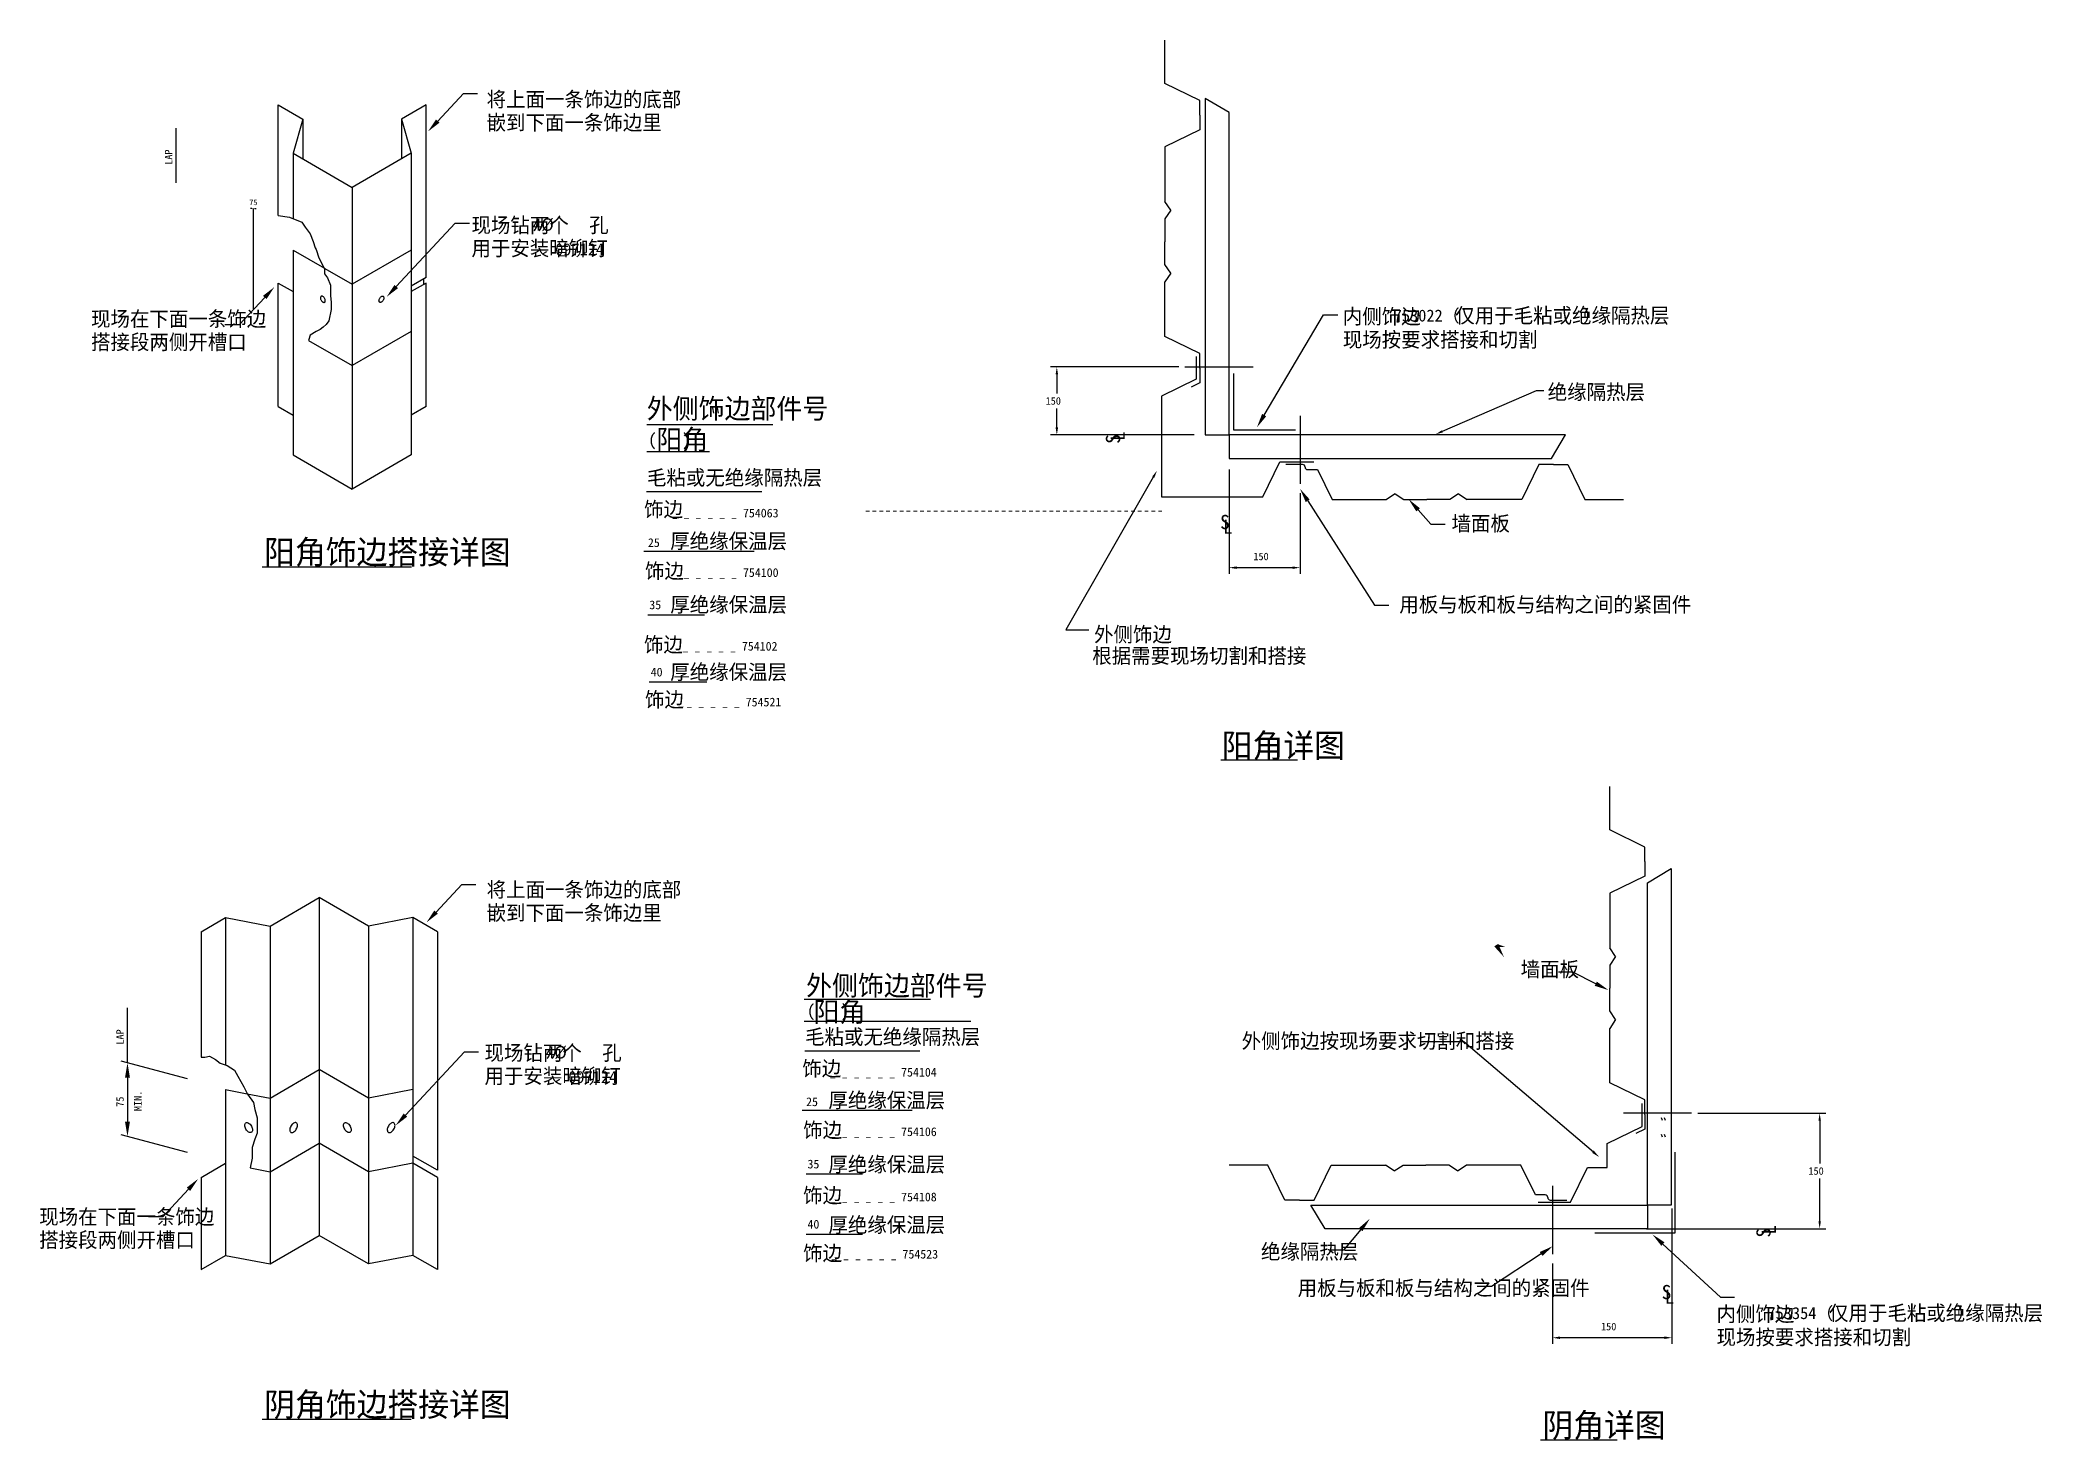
# Model space of a CAD drawing. Header units: metres. Extents: x 66 to 428, y 35 to 288.
import ezdxf

# ---------------------------------------------------------------- set-up
doc = ezdxf.new("R2010")
doc.units = ezdxf.units.M
for name, color, linetype in [('CALL', 1, 'Continuous'), ('DIMS', 5, 'Continuous'), ('ENGLISH', 2, 'Continuous'), ('FRENCH', 6, 'Continuous'), ('GERMAN', 3, 'Continuous')]:
    doc.layers.add(name, color=color, linetype=linetype)
doc.dimstyles.get("Standard").update_dxf_attribs({"dimtxt": 2.5, "dimasz": 2.5, "dimexe": 1.25, "dimexo": 0.625, "dimtad": 1, "dimcen": 2.5, "dimazin": 3, "dimtfac": 1, "dimtmove": 0, "dimatfit": 3})

# ---------------------------------------------------------------- blocks, each defined once
blk = doc.blocks.new('_CLOSEDFILLED')
at = {"color": 0, "linetype": 'BYBLOCK'}
blk.add_solid([(-1, 0.2), (0, 0), (-1, -0.2)], dxfattribs=at)
blk = doc.blocks.new('*D1')
for p, q in [((103.96, 257.95), (103.71, 257.95)), ((104.21, 254.53), (104.21, 257.95)), ((104.21, 239.83), (104.21, 257.95)), ((104.21, 257.95), (104.21, 257.95)), ((104.46, 257.95), (104.71, 257.95))]:
    blk.add_line(p, q)
at = {"layer": 'Defpoints'}
for p in [(104.21, 257.95), (104.21, 254.53), (104.21, 239.83)]:
    blk.add_point(p, dxfattribs=at)
at = {"xscale": 0.25, "yscale": 0.25}
blk.add_blockref('_CLOSEDFILLED', (104.21, 257.95), dxfattribs=at)
at = {"xscale": 0.25, "yscale": 0.25, "rotation": 180}
blk.add_blockref('_CLOSEDFILLED', (104.21, 257.95), dxfattribs=at)
at = {"insert": (104.21, 259.075), "char_height": 1, "attachment_point": 5}
blk.add_mtext('75', dxfattribs=at)

msp = doc.modelspace()

# ---------------------------------------------------------------- linework, layer by layer
for p, q in [((269.21, 280.6), (269.21, 288.48)), ((275.54, 277.51), (269.21, 280.6)), ((108.72, 256.73), (108.72, 276.73)), ((108.72, 276.73), (113.18, 274.16)), ((135.47, 276.73), (131.01, 274.16)), ((135.47, 245.48), (135.47, 276.73)), ((137.59, 273.8), (142.23, 278.78)), ((142.23, 278.78), (144.81, 278.78)), ((275.54, 274.87), (275.54, 277.51)), ((90.23, 262.61), (90.23, 272.55)), ((113.18, 274.16), (111.39, 267.98)), ((113.18, 274.16), (113.18, 266.95)), ((131.01, 274.16), (132.8, 267.98)), ((131.01, 274.16), (131.01, 266.95)), ((275.54, 272.22), (269.21, 269.14)), ((275.54, 274.87), (275.54, 272.22)), ((269.21, 269.14), (269.21, 259.27)), ((111.39, 267.98), (111.39, 256.13)), ((111.39, 267.98), (122.1, 261.8)), ((132.8, 267.98), (122.1, 261.8)), ((132.8, 267.98), (132.8, 235.73)), ((122.1, 261.8), (122.1, 207.18)), ((270.26, 257.7), (269.21, 259.27)), ((270.26, 257.7), (269.21, 256.12)), ((130.07, 243.84), (140.75, 255.3)), ((140.75, 255.3), (143.33, 255.3)), ((269.21, 256.12), (269.21, 251.97)), ((111.39, 250.44), (117.07, 247.16)), ((111.39, 250.44), (111.39, 235.73)), ((132.8, 250.44), (122.1, 244.26)), ((269.21, 247.82), (269.21, 251.97)), ((117.13, 247.12), (122.1, 244.26)), ((270.26, 246.25), (269.21, 247.82)), ((108.72, 244.48), (111.39, 242.94)), ((108.72, 222.12), (108.72, 244.48)), ((135.47, 245.48), (132.8, 243.93)), ((135.47, 244.48), (132.8, 242.94)), ((135.05, 244.24), (135.05, 245.23)), ((135.47, 222.12), (135.47, 244.48)), ((270.26, 246.25), (269.21, 244.68)), ((269.21, 234.81), (269.21, 244.68)), ((106.28, 241.88), (101.63, 236.9)), ((101.63, 236.9), (99.06, 236.9)), ((111.39, 235.73), (111.39, 213.36)), ((132.8, 235.73), (122.1, 229.55)), ((132.8, 235.73), (132.8, 213.36)), ((287.17, 220.57), (297.93, 238.73)), ((297.93, 238.73), (300.51, 238.73)), ((114.22, 234.1), (122.1, 229.55)), ((275.54, 231.72), (269.21, 234.81)), ((271.7, 229.3), (248.52, 229.3)), ((272.83, 229.3), (285.17, 229.3)), ((275.54, 229.08), (275.54, 231.72)), ((275.54, 229.08), (275.54, 226.44)), ((249.64, 227.94), (249.64, 224.49)), ((275.54, 226.44), (273.93, 225.65)), ((108.72, 222.12), (111.39, 220.57)), ((135.47, 222.12), (132.8, 220.57)), ((249.64, 218.33), (249.64, 221.78)), ((293.68, 220.43), (293.68, 208.1)), ((274.53, 216.98), (248.52, 216.98)), ((111.39, 213.36), (122.1, 207.18)), ((132.8, 213.36), (122.1, 207.18)), ((280.81, 210.7), (280.81, 191.82)), ((294.13, 211.62), (291.1, 211.62)), ((295.01, 210.7), (296.81, 210.7)), ((296.81, 210.7), (299.45, 205.29)), ((336.86, 211.62), (333.78, 205.29)), ((339.51, 211.62), (336.86, 211.62)), ((339.51, 211.62), (342.15, 211.62)), ((342.15, 211.62), (345.24, 205.29)), ((293.68, 206.41), (293.68, 191.82)), ((295.05, 205.06), (307.17, 186.15)), ((299.45, 205.29), (309.32, 205.29)), ((310.89, 206.34), (309.32, 205.29)), ((310.89, 206.34), (312.46, 205.29)), ((312.46, 205.29), (316.61, 205.29)), ((315.04, 203.41), (317.35, 200.82)), ((320.76, 205.29), (316.61, 205.29)), ((322.34, 206.34), (320.76, 205.29)), ((322.34, 206.34), (323.91, 205.29)), ((333.78, 205.29), (323.91, 205.29)), ((345.24, 205.29), (352.24, 205.29)), ((317.35, 200.82), (319.92, 200.82)), ((282.17, 192.95), (292.33, 192.95)), ((307.17, 186.15), (309.75, 186.15)), ((251.26, 181.7), (255.43, 181.7)), ((349.74, 145.46), (349.74, 153.34)), ((356.07, 142.37), (349.74, 145.46)), ((356.07, 139.73), (356.07, 142.37)), ((356.07, 139.73), (356.07, 137.09)), ((137.29, 130.59), (141.93, 135.57)), ((141.93, 135.57), (144.51, 135.57)), ((356.07, 137.09), (349.74, 134)), ((107.23, 128.06), (116.15, 133.21)), ((125.07, 128.06), (116.15, 133.21)), ((116.15, 133.21), (116.15, 72.04)), ((349.74, 134), (349.74, 124.13)), ((94.74, 127.03), (99.2, 129.6)), ((94.74, 127.03), (94.74, 104.31)), ((99.2, 129.6), (99.2, 102.91)), ((99.2, 129.6), (107.23, 128.06)), ((107.23, 128.06), (107.23, 66.89)), ((133.09, 129.6), (125.07, 128.06)), ((125.07, 128.06), (125.07, 66.89)), ((137.55, 127.03), (133.09, 129.6)), ((133.09, 129.6), (133.09, 68.43)), ((137.55, 127.03), (137.55, 83.84)), ((350.78, 122.56), (349.74, 124.13)), ((343.05, 119.69), (340.47, 119.69)), ((347.2, 117.61), (343.05, 119.69)), ((350.78, 122.56), (349.74, 120.99)), ((349.74, 120.99), (349.74, 116.84)), ((349.74, 112.68), (349.74, 116.84)), ((81.43, 103.3), (81.43, 113.24)), ((350.78, 111.11), (349.74, 112.68)), ((350.78, 111.11), (349.74, 109.54)), ((349.74, 99.67), (349.74, 109.54)), ((131.74, 93.83), (142.41, 105.29)), ((142.41, 105.29), (144.99, 105.29)), ((323.32, 107.08), (315.41, 107.08)), ((92.29, 100.39), (80.3, 103.6)), ((94.74, 104.31), (95.41, 104.31)), ((95.41, 104.31), (96.27, 104.53)), ((96.27, 104.53), (97.34, 103.88)), ((97.34, 103.88), (98.2, 103.24)), ((98.2, 103.24), (99.5, 102.81)), ((99.5, 102.81), (100.79, 101.95)), ((100.79, 101.95), (101.43, 100.87)), ((107.23, 96.92), (116.15, 102.07)), ((125.07, 96.92), (116.15, 102.07)), ((81.43, 100.59), (81.43, 92.67)), ((99.2, 98.47), (103.12, 97.71)), ((99.2, 98.47), (99.2, 68.43)), ((101.43, 100.87), (102.51, 98.94)), ((133.09, 98.47), (125.07, 96.92)), ((356.07, 96.58), (349.74, 99.67)), ((103.12, 97.71), (107.23, 96.92)), ((103.16, 97.65), (104.23, 96.14)), ((104.23, 96.14), (104.45, 94.85)), ((104.45, 94.85), (104.88, 93.35)), ((356.07, 93.94), (356.07, 96.58)), ((104.88, 93.35), (104.88, 92.27)), ((104.88, 92.27), (104.88, 91.41)), ((104.88, 91.41), (104.88, 90.55)), ((364.53, 94.16), (352.19, 94.16)), ((356.07, 91.3), (354.45, 90.51)), ((356.07, 93.94), (356.07, 91.3)), ((365.66, 94.16), (388.84, 94.16)), ((387.72, 92.8), (387.72, 85.06)), ((92.29, 87.05), (80.3, 90.26)), ((104.45, 89.48), (104.02, 87.97)), ((104.02, 87.97), (104.02, 86.9)), ((104.88, 90.55), (104.45, 89.48)), ((107.23, 83.58), (116.15, 88.73)), ((125.07, 83.58), (116.15, 88.73)), ((94.74, 82.55), (99.2, 85.13)), ((104.02, 86.04), (103.63, 84.27)), ((103.63, 84.27), (107.23, 83.58)), ((104.02, 86.9), (104.02, 86.04)), ((133.09, 85.13), (125.07, 83.58)), ((137.55, 83.84), (133.09, 86.42)), ((137.55, 82.55), (133.09, 85.13)), ((287.83, 84.79), (280.82, 84.79)), ((290.92, 78.45), (287.83, 84.79)), ((296.2, 78.45), (299.29, 84.79)), ((299.29, 84.79), (309.16, 84.79)), ((310.73, 83.74), (309.16, 84.79)), ((310.73, 83.74), (312.31, 84.79)), ((312.31, 84.79), (316.46, 84.79)), ((320.61, 84.79), (316.46, 84.79)), ((322.18, 83.74), (320.61, 84.79)), ((322.18, 83.74), (323.75, 84.79)), ((333.62, 84.79), (323.75, 84.79)), ((336.26, 79.38), (333.62, 84.79)), ((92.46, 80.4), (87.82, 75.42)), ((94.74, 82.55), (94.74, 65.86)), ((137.55, 82.55), (137.55, 65.86)), ((339.38, 81.01), (339.38, 68.67)), ((387.72, 74.61), (387.72, 82.35)), ((293.56, 78.45), (290.92, 78.45)), ((293.56, 78.45), (296.2, 78.45)), ((338.06, 79.38), (336.26, 79.38)), ((338.94, 78.45), (341.97, 78.45)), ((360.97, 76.93), (360.97, 52.39)), ((87.82, 75.42), (85.25, 75.42)), ((304.64, 73.1), (301.55, 69.39)), ((356.4, 73.26), (388.84, 73.26)), ((107.23, 66.89), (116.15, 72.04)), ((125.07, 66.89), (116.15, 72.04)), ((301.55, 69.39), (298.98, 69.39)), ((359.34, 70.49), (369.75, 60.88)), ((94.74, 65.86), (99.2, 68.43)), ((99.2, 68.43), (107.23, 66.89)), ((133.09, 68.43), (125.07, 66.89)), ((137.55, 65.86), (133.09, 68.43)), ((337.29, 68.69), (328.3, 62.77)), ((339.38, 66.98), (339.38, 52.39)), ((328.3, 62.77), (325.73, 62.77)), ((369.75, 60.88), (372.32, 60.88)), ((359.61, 53.52), (340.74, 53.52))]:
    msp.add_line(p, q)
for points in [[(276.52, 277.91), (276.52, 216.98), (280.81, 216.98), (280.81, 275.34)], [(341.74, 216.98), (280.81, 216.98), (280.81, 212.69), (339.17, 212.69)], [(360.84, 138.48), (360.84, 77.55), (356.55, 77.55), (356.55, 135.91)], [(295.62, 77.55), (356.55, 77.55), (356.55, 73.26), (298.19, 73.26)]]:
    msp.add_lwpolyline(points, close=True)
for points in [[(108.72, 256.73), (110.76, 256.39), (112.97, 255.49), (113.61, 254.58), (114.52, 253.42), (115.04, 251.99), (115.43, 250.83), (115.56, 250.57), (116.07, 249.02), (117.11, 247.08), (117.11, 246.17), (117.63, 245.4), (118.15, 244.1), (118.15, 242.16), (118.28, 241), (118.28, 239.7), (117.89, 237.63), (117.37, 236.99), (116.85, 236.47), (116.33, 236.08), (115.56, 235.69), (114.52, 235.05), (114.26, 234.27), (114.22, 234.1)], [(274.89, 231.18), (274.89, 227.09), (268.56, 224), (268.56, 205.78), (286.92, 205.78), (290.01, 212.11), (296.17, 212.11)], [(292.83, 217.84), (281.67, 217.84), (281.67, 228.13)], [(102.51, 98.94), (103.16, 97.65)], [(336.75, 78.04), (342.59, 78.04), (345.68, 84.37), (349.24, 84.37), (349.24, 88.67), (355.57, 91.75), (355.57, 95.96)], [(347.01, 72.54), (361.59, 72.54), (361.59, 87.13)]]:
    msp.add_lwpolyline(points)
for points in [[(116.49, 241.36, 0.06), (116.64, 241.16, 0.07), (116.8, 241.03, 0.11), (116.98, 240.98, 0.16), (117.11, 241, 0.16), (117.2, 241.1, 0.11), (117.24, 241.29, 0.07), (117.21, 241.49, 0.06), (117.11, 241.72, 0.06), (116.96, 241.92, 0.07), (116.8, 242.05, 0.11), (116.62, 242.11, 0.16), (116.49, 242.08, 0.16), (116.4, 241.98, 0.11), (116.36, 241.8, 0.07), (116.39, 241.59, 0.06)], [(127.7, 241.36, -0.06), (127.55, 241.16, -0.07), (127.39, 241.03, -0.11), (127.21, 240.98, -0.16), (127.08, 241, -0.16), (126.99, 241.1, -0.11), (126.95, 241.29, -0.07), (126.98, 241.49, -0.06), (127.08, 241.72, -0.06), (127.23, 241.92, -0.07), (127.39, 242.05, -0.11), (127.57, 242.11, -0.16), (127.7, 242.08, -0.16), (127.79, 241.98, -0.11), (127.83, 241.8, -0.07), (127.8, 241.59, -0.06)], [(103.86, 91.85, -0.06), (104.01, 91.48, -0.07), (104.06, 91.16, -0.11), (104, 90.87, -0.16), (103.86, 90.71, -0.16), (103.65, 90.67, -0.11), (103.36, 90.76, -0.07), (103.11, 90.96, -0.06), (102.87, 91.28, -0.06), (102.71, 91.65, -0.07), (102.66, 91.97, -0.11), (102.73, 92.27, -0.16), (102.87, 92.42, -0.16), (103.07, 92.47, -0.11), (103.36, 92.37, -0.07), (103.62, 92.17, -0.06)], [(111, 91.85, 0.06), (110.84, 91.48, 0.07), (110.79, 91.16, 0.11), (110.86, 90.87, 0.16), (111, 90.71, 0.16), (111.2, 90.67, 0.11), (111.49, 90.76, 0.07), (111.75, 90.96, 0.06), (111.99, 91.28, 0.06), (112.15, 91.65, 0.07), (112.19, 91.97, 0.11), (112.13, 92.27, 0.16), (111.99, 92.42, 0.16), (111.78, 92.47, 0.11), (111.49, 92.37, 0.07), (111.24, 92.17, 0.06)], [(121.73, 91.85, -0.06), (121.88, 91.48, -0.07), (121.93, 91.16, -0.11), (121.87, 90.87, -0.16), (121.73, 90.71, -0.16), (121.52, 90.67, -0.11), (121.23, 90.76, -0.07), (120.98, 90.96, -0.06), (120.74, 91.28, -0.06), (120.58, 91.65, -0.07), (120.53, 91.97, -0.11), (120.6, 92.27, -0.16), (120.74, 92.42, -0.16), (120.94, 92.47, -0.11), (121.23, 92.37, -0.07), (121.49, 92.17, -0.06)], [(128.65, 91.85, 0.06), (128.49, 91.48, 0.07), (128.45, 91.16, 0.11), (128.51, 90.87, 0.16), (128.65, 90.71, 0.16), (128.86, 90.67, 0.11), (129.15, 90.76, 0.07), (129.4, 90.96, 0.06), (129.64, 91.28, 0.06), (129.8, 91.65, 0.07), (129.85, 91.97, 0.11), (129.78, 92.27, 0.16), (129.64, 92.42, 0.16), (129.44, 92.47, 0.11), (129.15, 92.37, 0.07), (128.89, 92.17, 0.06)]]:
    msp.add_lwpolyline(points, format="xyb", close=True)
for centre, start, end in [((294.13, 211.18), 357.34, 90), ((295.01, 211.14), 177.34, 270), ((338.06, 78.93), 357.34, 90), ((338.94, 78.89), 177.34, 270)]:
    msp.add_arc(centre, 0.44, start, end)
for points in [[(137.9, 273.51), (137.28, 274.1), (135.83, 271.92)], [(105.96, 242.17), (106.59, 241.58), (108.03, 243.76)], [(130.39, 243.55), (129.76, 244.14), (128.32, 241.96)], [(249.42, 227.94), (249.87, 227.94), (249.64, 229.3)], [(249.42, 218.33), (249.87, 218.33), (249.64, 216.98)], [(287.54, 220.35), (286.8, 220.79), (285.86, 218.35)], [(294.69, 204.83), (295.41, 205.29), (293.66, 207.23)], [(314.72, 203.12), (315.36, 203.7), (313.32, 205.33)], [(282.17, 193.17), (282.17, 192.72), (280.81, 192.95)], [(292.33, 193.17), (292.33, 192.72), (293.68, 192.95)], [(137.6, 130.3), (136.98, 130.88), (135.54, 128.71)], [(347.39, 117.99), (347.01, 117.23), (349.5, 116.46)], [(80.98, 100.59), (81.88, 100.59), (81.43, 103.3)], [(80.98, 92.67), (81.88, 92.67), (81.43, 89.96)], [(132.05, 93.54), (131.42, 94.13), (129.98, 91.95)], [(387.49, 92.8), (387.94, 92.8), (387.72, 94.16)], [(92.15, 80.7), (92.78, 80.11), (94.22, 82.29)], [(304.32, 73.37), (304.97, 72.82), (306.29, 75.08)], [(387.49, 74.61), (387.94, 74.61), (387.72, 73.26)], [(337.06, 69.05), (337.53, 68.34), (339.44, 70.11)], [(359.05, 70.17), (359.63, 70.8), (357.45, 72.23)], [(340.74, 53.75), (340.74, 53.29), (339.38, 53.52)], [(359.61, 53.75), (359.61, 53.29), (360.97, 53.52)]]:
    msp.add_solid(points)
at = {"layer": 'CALL'}
for p, q in [((105.79, 193.09), (132.84, 193.09)), ((279.35, 158.15), (293.22, 158.15)), ((105.79, 38.75), (132.79, 38.75)), ((337.18, 35.01), (351.05, 35.01))]:
    msp.add_line(p, q, dxfattribs=at)
at = {"layer": 'ENGLISH'}
for p, q in [((319.45, 217.64), (336.45, 225)), ((336.45, 225), (337.8, 225)), ((175.42, 218.88), (198.26, 218.88)), ((175.42, 214), (186.77, 214)), ((175.38, 206.73), (196.23, 206.73)), ((267.1, 209.33), (251.26, 181.7)), ((174.89, 195.94), (194.85, 195.94)), ((175.63, 184.42), (185.86, 184.42)), ((175.88, 172.26), (186.31, 172.26)), ((203.9, 114.85), (226.8, 114.85)), ((203.9, 110.86), (234.08, 110.86)), ((204.01, 105.49), (224.86, 105.49)), ((346.78, 87.12), (323.32, 107.08)), ((203.52, 94.7), (223.48, 94.7)), ((204.26, 83.18), (214.49, 83.18)), ((204.26, 72.29), (214.49, 72.29))]:
    msp.add_line(p, q, dxfattribs=at)
for points in [[(319.53, 217.43), (319.36, 217.84), (318.2, 217.1)], [(266.9, 209.44), (267.29, 209.22), (267.77, 210.51)], [(346.83, 87.42), (346.52, 87.09), (347.65, 86.31)], [(346.92, 87.29), (346.63, 86.94), (347.81, 86.24)]]:
    msp.add_solid(points, dxfattribs=at)
at = {"layer": 'FRENCH'}
msp.add_solid([(329.54, 124.84), (328.82, 124.38), (330.57, 122.44)], dxfattribs=at)
at = {"layer": 'GERMAN'}
for p, q in [((187.55, 220.92), (187.39, 221.86)), ((188.4, 220.92), (188.24, 221.86)), ((359.27, 92.86), (359.11, 93.34)), ((359.8, 92.86), (359.65, 93.34)), ((359.27, 89.82), (359.11, 90.3)), ((359.8, 89.82), (359.65, 90.3))]:
    msp.add_line(p, q, dxfattribs=at)
msp.add_solid([(329.6, 124.71), (329.52, 124.26), (330.89, 124.25)], dxfattribs=at)

# ---------------------------------------------------------------- texts
for s, p in [('LAP', (89.55, 265.89)), ('LAP', (80.75, 106.58)), ('MIN.', (83.99, 94.56)), ('75', (80.75, 95.34))]:
    msp.add_text(s, height=1.36, rotation=90).set_placement(p)
for p in [(247.61, 222.46), (285.21, 194.3), (385.68, 83.03), (348.14, 54.87)]:
    msp.add_text('150', height=1.36).set_placement(p)
at = {"layer": 'CALL'}
for s, height, p in [('将上面一条饰边的底部', 2.71, (146.43, 276.38)), ('嵌到下面一条饰边里', 2.71, (146.43, 272.19)), ('现场钻两个  孔', 2.71, (143.69, 253.61)), ('用于安装暗铆钉', 2.71, (143.69, 249.42)), ('现场在下面一条饰边', 2.71, (74.83, 236.64)), ('内侧饰边', 2.71, (301.4, 237.08)), ('仅用于毛粘或绝缘隔热层', 2.71, (321.76, 237.25)), ('搭接段两侧开槽口', 2.71, (74.83, 232.44)), ('现场按要求搭接和切割', 2.71, (301.4, 232.88)), ('绝缘隔热层', 2.71, (338.49, 223.4)), ('外侧饰边部件号', 3.61, (175.42, 219.95)), ('阳角', 3.61, (177.14, 214.33)), ('毛粘或无绝缘隔热层', 2.71, (175.45, 207.89)), ('饰边', 2.71, (174.94, 202.15)), ('厚绝缘保温层', 2.71, (179.67, 196.41)), ('墙面板', 2.71, (321.09, 199.6)), ('阳角饰边搭接详图', 4.29, (106.16, 193.62)), ('饰边', 2.71, (175.11, 191.01)), ('厚绝缘保温层', 2.71, (179.67, 184.9)), ('用板与板和板与结构之间的紧固件', 2.71, (311.63, 184.92)), ('外侧饰边', 2.71, (256.38, 179.51)), ('饰边', 2.71, (174.92, 177.67)), ('根据需要现场切割和搭接', 2.71, (256.05, 175.63)), ('厚绝缘保温层', 2.71, (179.67, 172.7)), ('饰边', 2.71, (175.11, 167.72)), ('阳角详图', 4.29, (279.49, 158.59)), ('将上面一条饰边的底部', 2.71, (146.43, 133.3)), ('嵌到下面一条饰边里', 2.71, (146.43, 129.1)), ('外侧饰边部件号', 3.61, (204.26, 115.49)), ('墙面板', 2.71, (333.59, 118.89)), ('阳角', 3.61, (205.61, 110.73)), ('毛粘或无绝缘隔热层', 2.71, (204.07, 106.65)), ('外侧饰边按现场要求切割和搭接', 2.71, (283.11, 105.91)), ('现场钻两个  孔', 2.71, (146.05, 103.75)), ('用于安装暗铆钉', 2.71, (146.05, 99.55)), ('饰边', 2.71, (203.57, 100.91)), ('厚绝缘保温层', 2.71, (208.3, 95.17)), ('饰边', 2.71, (203.73, 89.77)), ('厚绝缘保温层', 2.71, (208.3, 83.55)), ('饰边', 2.71, (203.73, 77.95)), ('现场在下面一条饰边', 2.71, (65.45, 74.07)), ('搭接段两侧开槽口', 2.71, (65.45, 69.88)), ('厚绝缘保温层', 2.71, (208.3, 72.61)), ('饰边', 2.71, (203.73, 67.48)), ('绝缘隔热层', 2.71, (286.59, 67.77)), ('用板与板和板与结构之间的紧固件', 2.71, (293.23, 61.17)), ('内侧饰边', 2.71, (369.04, 56.47)), ('仅用于毛粘或绝缘隔热层', 2.71, (389.4, 56.64)), ('现场按要求搭接和切割', 2.71, (369.04, 52.27)), ('阴角饰边搭接详图', 4.29, (106.16, 39.28)), ('阴角详图', 4.29, (337.54, 35.54))]:
    msp.add_text(s, height=height, dxfattribs=at).set_placement(p)
at = {"layer": 'DIMS'}
for s, p in [('L', (261.94, 215.89)), ('S', (261.1, 215.37)), ('S', (378.84, 71.65)), ('L', (379.79, 72.17))]:
    msp.add_text(s, height=2.57, rotation=90, dxfattribs=at).set_placement(p)
for s, p in [('S', (279.19, 199.93)), ('L', (279.71, 199.09)), ('S', (359.12, 60.5)), ('L', (359.65, 59.66))]:
    msp.add_text(s, height=2.57, dxfattribs=at).set_placement(p)
at = {"layer": 'ENGLISH'}
for s, height, p in [('4%%C ', 2.26, (154.77, 253.94)), ('097124', 2.17, (158.84, 249.49)), ('753022', 2.17, (310.63, 237.51)), ('(               )', 2.17, (321.18, 237.68)), ('(   )', 2.26, (175.66, 214.98)), ('    _ _ _ _ _ _ 754063', 1.58, (175.63, 202.05)), ('25 ', 1.58, (175.63, 196.69)), ('    _ _ _ _ _ _ 754100', 1.58, (175.63, 191.27)), ('35 ', 1.58, (175.88, 185.42)), ('    _ _ _ _ _ _ 754102', 1.58, (175.44, 177.93)), ('40 ', 1.58, (176.13, 173.25)), ('    _ _ _ _ _ _ 754521', 1.58, (176.13, 167.83)), ('(   )', 2.26, (204.39, 111.6)), ('4%%C ', 2.26, (157.14, 104.08)), ('097124', 2.17, (161.21, 99.63)), ('    _ _ _ _ _ _ 754104', 1.58, (204.26, 100.81)), ('25 ', 1.58, (204.26, 95.45)), ('    _ _ _ _ _ _ 754106', 1.58, (204.26, 90.03)), ('35 ', 1.58, (204.51, 84.18)), ('    _ _ _ _ _ _ 754108', 1.58, (204.26, 78.22)), ('40', 1.58, (204.51, 73.28)), ('    _ _ _ _ _ _ 754523', 1.58, (204.51, 67.86)), ('753354', 2.17, (378.27, 56.9)), ('(               )', 2.17, (388.81, 57.07))]:
    msp.add_text(s, height=height, dxfattribs=at).set_placement(p)
at = {"layer": 'GERMAN'}
msp.add_text('--------------------------------------------', height=1.81, dxfattribs=at).set_placement((214.78, 202.47))

# ---------------------------------------------------------------- dimensions: what is measured, and where the dimension line sits
dim = msp.add_linear_dim(base=(104.21, 257.95), p1=(104.21, 254.53), p2=(104.21, 239.83), text='75', dimstyle='Standard')
dim.commit()
dim.dimension.update_dxf_attribs({"geometry": '*D1', "text_midpoint": (104.21, 259.075)})

doc.saveas('drawing.dxf')
